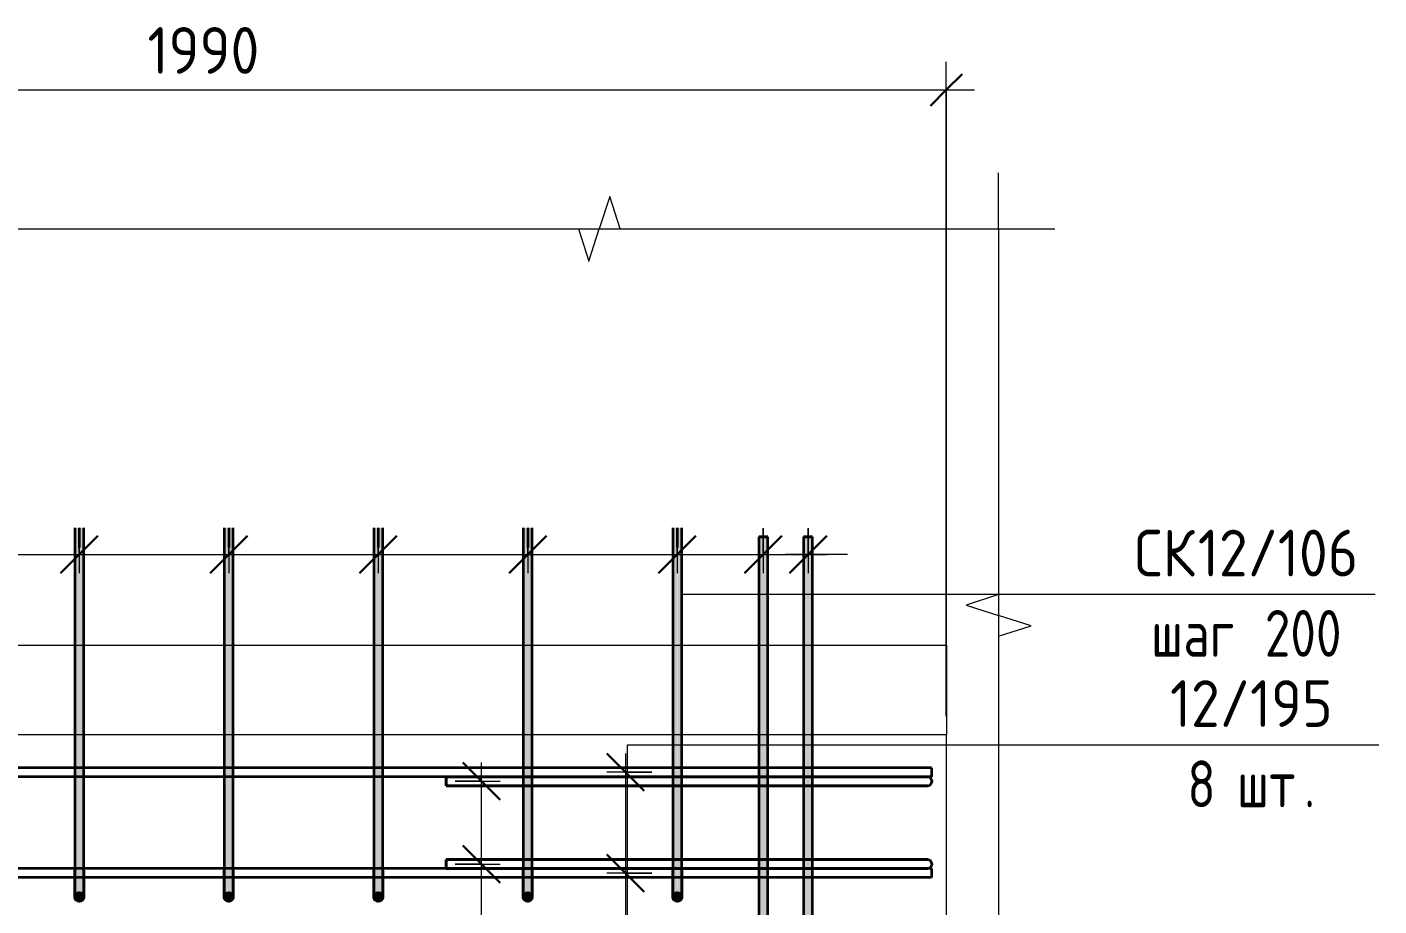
# Model space of a CAD drawing. Header units: millimetres. Extents: x 67134 to 121466, y -4758 to 13821.
# Drawn here: x 114463 to 116271, y 1101 to 2277 of the extents above; entities that cross this region are included whole.
import ezdxf

# ---------------------------------------------------------------- set-up
doc = ezdxf.new("R2010")
doc.units = ezdxf.units.MM
for name, color, linetype, lineweight in [('AA_Dim', 7, 'Continuous', 9), ('AA_Dim-25', 7, 'Continuous', 9), ('AA_Oformlenie', 7, 'Continuous', 9), ('AA_Vinoska', 7, 'Continuous', 9), ('AF_Perekritie_Опалубка', 253, 'Continuous', 20), ('AF_Stena_Опалубка', 253, 'Continuous', 20), ('KR_Armatura_Tonkie', 7, 'Continuous', 20)]:
    doc.layers.add(name, color=color, linetype=linetype, lineweight=lineweight)
doc.styles.add('GOST Common_1', font='GOST Common.ttf', dxfattribs={"width": 0.85, "height": 62.5})
doc.styles.add('ISOCPEUR_7', font='isocpeur.ttf', dxfattribs={"width": 0.9, "height": 62.5})
doc.styles.add('ISOCPEUR_8', font='isocpeur.ttf', dxfattribs={"width": 0.8, "height": 62.5})
doc.dimstyles.new('00_Точн_3_знака__прозр__3', dxfattribs={"dimscale": 304.8, "dimtxt": 62.248823, "dimasz": 0.139436, "dimexe": 0.123031, "dimexo": 0.082021, "dimgap": 0.008202, "dimtad": 1, "dimdec": 3, "dimrnd": 0.001, "dimdsep": 46, "dimtxsty": 'ISOCPEUR_7', "dimblk1": 'OBLIQUE', "dimblk2": 'OBLIQUE', "dimsah": 1, "dimcen": 0.09, "dimdle": 0.123031, "dimazin": 0, "dimtfac": 1, "dimtdec": 4, "dimtix": 1, "dimtmove": 0, "dimatfit": 3, "dimfxl": 1, "dimtvp": 1, "dimtolj": 1, "dimtzin": 0, "dimlwd": 18, "dimlwe": 18, "dimarcsym": 2})
doc.dimstyles.new('10_Раскладка_арматуры_с_засечками', dxfattribs={"dimscale": 304.8, "dimtxt": 0.18, "dimasz": 0.164042, "dimexe": 0.082021, "dimexo": 0, "dimgap": 0, "dimtad": 1, "dimdec": 3, "dimrnd": 0.001, "dimdsep": 46, "dimtxsty": 'ISOCPEUR_8', "dimblk1": 'OBLIQUE', "dimblk2": 'OBLIQUE', "dimsah": 1, "dimcen": 0.09, "dimdle": 0.082021, "dimazin": 0, "dimtfac": 1, "dimtdec": 4, "dimtix": 1, "dimtmove": 0, "dimatfit": 3, "dimfxl": 1, "dimtvp": 1, "dimtolj": 1, "dimtzin": 0, "dimlwd": 18, "dimlwe": 18, "dimarcsym": 2})
doc.dimstyles.new('10_Раскладка_арматуры_с_засечками_3', dxfattribs={"dimscale": 304.8, "dimtxt": 0.18, "dimasz": 0.164042, "dimexe": 0.082021, "dimexo": 0, "dimgap": 0, "dimtad": 1, "dimdec": 3, "dimrnd": 0.001, "dimdsep": 46, "dimtxsty": 'GOST Common_1', "dimblk1": 'OBLIQUE', "dimblk2": 'OBLIQUE', "dimsah": 1, "dimcen": 0.09, "dimdle": 0.082021, "dimazin": 0, "dimtfac": 1, "dimtdec": 4, "dimtix": 1, "dimtmove": 1, "dimatfit": 3, "dimfxl": 1, "dimtvp": 1, "dimtolj": 1, "dimtzin": 0, "dimlwd": 18, "dimlwe": 18, "dimarcsym": 2})
doc.dimstyles.new('10_Раскладка_арматуры_с_засечками_4', dxfattribs={"dimscale": 304.8, "dimtxt": 0.18, "dimasz": 0.164042, "dimexe": 0.082021, "dimexo": 0, "dimgap": 0, "dimtad": 1, "dimdec": 3, "dimrnd": 0.001, "dimdsep": 46, "dimtxsty": 'GOST Common_1', "dimblk1": 'OBLIQUE', "dimblk2": 'OBLIQUE', "dimsah": 1, "dimcen": 0.09, "dimdle": 0.082021, "dimazin": 0, "dimtfac": 1, "dimtdec": 4, "dimtix": 1, "dimtmove": 0, "dimatfit": 3, "dimfxl": 1, "dimtvp": 1, "dimtolj": 1, "dimtzin": 0, "dimlwd": 18, "dimlwe": 18, "dimarcsym": 2})

# ---------------------------------------------------------------- blocks, each defined once
blk = doc.blocks.new('350_Стержень П торец СК-СГ _НесАрм_РабПлоск_ - 350_Стержень П торец СК-СГ _НесАрм_РабПлоск_-V12-Схема обрамления отверстия в стене')
at = {"layer": 'KR_Armatura_Tonkie', "lineweight": 35}
for points in [[(11258.4, 1149), (11260, 1149), (11259.7, 1607), (11254, 1607), (11254.2, 1149), (11257, 1149)], [(11260, 1149), (11266, 1149), (11265.8, 1607), (11260, 1607), (11260, 1157.6)], [(11254.2, 1114.6), (11254.8, 1116), (11256, 1117.4), (11257, 1118.2), (11259.5, 1118.9), (11260, 1119), (11259.7, 1149), (11254, 1149), (11254.2, 1131.7), (11254, 1128.5), (11254.3, 1114.9)], [(11266, 1113), (11266, 1118.1), (11265.9, 1139.2), (11266, 1142.4), (11265.8, 1149), (11260, 1149), (11260, 1119), (11261.6, 1118.8), (11263, 1118.2), (11264.8, 1116.5), (11265.5, 1115.2), (11265.8, 1114.6), (11266, 1113)], [(11260, 1107), (11261.6, 1107.2), (11263, 1107.8), (11264.2, 1108.8), (11265.2, 1110), (11265.8, 1111.6), (11266, 1113), (11265.8, 1114.6), (11265.2, 1116), (11264.2, 1117.2), (11263, 1118.2), (11261.6, 1118.8), (11259.7, 1119), (11258.4, 1118.8), (11257, 1118.2), (11255.8, 1117.2), (11254.8, 1116), (11254.2, 1114.6), (11254, 1113), (11254.2, 1111.4), (11254.8, 1110), (11255.8, 1108.8), (11257, 1107.8), (11258.4, 1107.2), (11259.7, 1107)]]:
    blk.add_hatch(color=256, dxfattribs=at).paths.add_polyline_path(points)
h = blk.add_hatch(color=256, dxfattribs=at)
h.paths.add_polyline_path([(11266, 1119.7), (11266, 1120.8), (11266, 1119.7)])
h.paths.add_polyline_path([(11266, 1128.4), (11265.9, 1138.1), (11265.6, 1134.3), (11265.9, 1129.2)])
at = {"layer": 'AA_Oformlenie'}
for start, end in [(90, 270), (270, 90)]:
    blk.add_arc((11260, 1113), 6, start, end, dxfattribs=at)
at = {"layer": 'KR_Armatura_Tonkie', "lineweight": 35}
for p, q in [((11254, 1607), (11254, 1149)), ((11254, 1607), (11254, 1149)), ((11260, 1607), (11260, 1607)), ((11260, 1607), (11260, 1607)), ((11260, 1607), (11260, 1607)), ((11260, 1607), (11260, 1607)), ((11260, 1607), (11260, 1581)), ((11260, 1607), (11260, 1581)), ((11266, 1149), (11266, 1607)), ((11266, 1149), (11266, 1607))]:
    blk.add_line(p, q, dxfattribs=at)
at = {"layer": 'KR_Armatura_Tonkie', "lineweight": 35, "flags": 128}
for points in [[(11254, 1113), (11254, 1115), (11254, 1120.6), (11254, 1129.4), (11254, 1140.3), (11254, 1149)], [(11254, 1149), (11254, 1137.3), (11254, 1126.8), (11254, 1118.8), (11254, 1114.1), (11254, 1113)], [(11266, 1149), (11266, 1137.3), (11266, 1126.8), (11266, 1118.8), (11266, 1114.1), (11266, 1113)], [(11266, 1113), (11266, 1115), (11266, 1120.6), (11266, 1129.4), (11266, 1140.3), (11266, 1149)], [(11254, 1113), (11255.9, 1117.4), (11260, 1119)], [(11260, 1107), (11255.6, 1108.9), (11254, 1113)], [(11260, 1119), (11264.4, 1117.1), (11266, 1113)], [(11266, 1113), (11264.1, 1108.6), (11260, 1107)]]:
    blk.add_lwpolyline(points, dxfattribs=at)
at = {"layer": 'KR_Armatura_Tonkie', "lineweight": 35}
blk.add_circle((11260, 1113), 6, dxfattribs=at)
blk = doc.blocks.new('350_Стержень верт с удлинением концов _НесАрм_РабПлоск_ - 350_Стержень верт с удлинением концов _НесАрм_РабПлоск_-4168416-Схема обрамления отверстия в стене')
at = {"layer": 'KR_Armatura_Tonkie', "lineweight": 35}
for p, q in [((9739, 1595), (9739, 215)), ((9751, 1595), (9739, 1595)), ((9739, 1595), (9751, 1595)), ((9751, 215), (9751, 1595)), ((9751, 215), (9739, 215)), ((9739, 215), (9751, 215))]:
    blk.add_line(p, q, dxfattribs=at)
blk = doc.blocks.new('350_Стержень верт с удлинением концов _НесАрм_РабПлоск_ - 350_Стержень верт с удлинением концов _НесАрм_РабПлоск_-V15-Схема обрамления отверстия в стене')
at = {"layer": 'KR_Armatura_Tonkie', "lineweight": 35}
blk.add_hatch(color=256, dxfattribs=at).paths.add_polyline_path([(11375, 215), (11381, 215), (11380.8, 1595), (11369, 1595), (11369.2, 215), (11373.4, 215)])
for p, q in [((11369, 1595), (11369, 215)), ((11381, 1595), (11369, 1595)), ((11369, 1595), (11381, 1595)), ((11381, 215), (11381, 1595)), ((11381, 215), (11369, 215)), ((11369, 215), (11381, 215))]:
    blk.add_line(p, q, dxfattribs=at)
blk = doc.blocks.new('350_Стержень верт с удлинением концов _НесАрм_РабПлоск_ - 350_Стержень верт с удлинением концов _НесАрм_РабПлоск_-V16-Схема обрамления отверстия в стене')
at = {"layer": 'KR_Armatura_Tonkie', "lineweight": 35}
blk.add_hatch(color=256, dxfattribs=at).paths.add_polyline_path([(11440.2, 215), (11441, 215), (11440.8, 1595), (11429, 1595), (11429.2, 215), (11439.2, 215)])
for p, q in [((11429, 1595), (11429, 215)), ((11441, 1595), (11429, 1595)), ((11429, 1595), (11441, 1595)), ((11441, 215), (11441, 1595)), ((11441, 215), (11429, 215)), ((11429, 215), (11441, 215))]:
    blk.add_line(p, q, dxfattribs=at)
blk = doc.blocks.new('350_Стержень П торец СК-СГ _НесАрм_РабПлоск_ - 350_Стержень П торец СК-СГ _НесАрм_РабПлоск_-V11-Схема обрамления отверстия в стене')
at = {"layer": 'KR_Armatura_Tonkie', "lineweight": 35}
for points in [[(10060, 1149), (10060, 1607), (10054, 1607), (10054.2, 1149), (10058.4, 1149)], [(10060, 1149), (10066, 1149), (10065.8, 1607), (10060, 1607), (10060, 1157.6)], [(10054.2, 1114.6), (10054.8, 1116), (10056, 1117.4), (10057, 1118.2), (10059.5, 1118.9), (10060, 1119), (10060, 1149), (10054, 1149), (10054.2, 1131.7), (10054, 1128.5), (10054.3, 1114.9)], [(10066, 1113), (10066, 1118.1), (10065.9, 1139.2), (10066, 1140.5), (10065.8, 1149), (10060, 1149), (10060, 1119), (10061.6, 1118.8), (10063, 1118.2), (10064.8, 1116.5), (10065.5, 1115.2), (10065.8, 1114.6), (10066, 1113)], [(10060, 1107), (10061.6, 1107.2), (10063, 1107.8), (10064.2, 1108.8), (10065.2, 1110), (10065.8, 1111.4), (10066, 1113), (10065.8, 1114.6), (10065.2, 1116), (10064, 1117.4), (10063, 1118.2), (10061.6, 1118.8), (10060, 1119), (10058.4, 1118.8), (10057, 1118.2), (10055.8, 1117.2), (10054.8, 1116), (10054.2, 1114.6), (10054, 1113), (10054.2, 1111.4), (10054.8, 1110), (10055.8, 1108.8), (10057, 1107.8), (10058.4, 1107.2)]]:
    blk.add_hatch(color=256, dxfattribs=at).paths.add_polyline_path(points)
h = blk.add_hatch(color=256, dxfattribs=at)
h.paths.add_polyline_path([(10066, 1119.7), (10066, 1120.8), (10066, 1119.7)])
h.paths.add_polyline_path([(10066, 1128.4), (10065.9, 1138.1), (10065.6, 1134.3), (10065.9, 1129.2)])
at = {"layer": 'AA_Oformlenie'}
for start, end in [(90, 270), (270, 90)]:
    blk.add_arc((10060, 1113), 6, start, end, dxfattribs=at)
at = {"layer": 'KR_Armatura_Tonkie', "lineweight": 35}
for p, q in [((10054, 1607), (10054, 1149)), ((10054, 1607), (10054, 1149)), ((10060, 1607), (10060, 1607)), ((10060, 1607), (10060, 1607)), ((10060, 1607), (10060, 1607)), ((10060, 1607), (10060, 1607)), ((10060, 1607), (10060, 1581)), ((10060, 1607), (10060, 1581)), ((10066, 1149), (10066, 1607)), ((10066, 1149), (10066, 1607))]:
    blk.add_line(p, q, dxfattribs=at)
at = {"layer": 'KR_Armatura_Tonkie', "lineweight": 35, "flags": 128}
for points in [[(10054, 1113), (10054, 1115), (10054, 1120.6), (10054, 1129.4), (10054, 1140.3), (10054, 1149)], [(10054, 1149), (10054, 1137.3), (10054, 1126.8), (10054, 1118.8), (10054, 1114.1), (10054, 1113)], [(10066, 1149), (10066, 1137.3), (10066, 1126.8), (10066, 1118.8), (10066, 1114.1), (10066, 1113)], [(10066, 1113), (10066, 1115), (10066, 1120.6), (10066, 1129.4), (10066, 1140.3), (10066, 1149)], [(10054, 1113), (10055.9, 1117.4), (10060, 1119)], [(10060, 1107), (10055.6, 1108.9), (10054, 1113)], [(10060, 1119), (10064.4, 1117.1), (10066, 1113)], [(10066, 1113), (10064.1, 1108.6), (10060, 1107)]]:
    blk.add_lwpolyline(points, dxfattribs=at)
at = {"layer": 'KR_Armatura_Tonkie', "lineweight": 35}
blk.add_circle((10060, 1113), 6, dxfattribs=at)
blk = doc.blocks.new('350_Стержень П торец СК-СГ _НесАрм_РабПлоск_ - 350_Стержень П торец СК-СГ _НесАрм_РабПлоск_-V17-Схема обрамления отверстия в стене')
at = {"layer": 'KR_Armatura_Tonkie', "lineweight": 35}
for points in [[(10458.4, 1149), (10460, 1149), (10460, 1607), (10454, 1607), (10454.2, 1149), (10457, 1149)], [(10460, 1149), (10466, 1149), (10465.8, 1607), (10460, 1607), (10460, 1157.6)], [(10454.2, 1114.6), (10454.8, 1116), (10456, 1117.4), (10457, 1118.2), (10459.5, 1118.9), (10460, 1119), (10460, 1149), (10454, 1149), (10454.2, 1131.7), (10454, 1128.5), (10454.3, 1114.9)], [(10466, 1113), (10466, 1118.1), (10465.9, 1139.2), (10466, 1142.4), (10465.8, 1149), (10460, 1149), (10460, 1119), (10461.6, 1118.8), (10463, 1118.2), (10464.8, 1116.5), (10465.5, 1115.2), (10465.8, 1114.6), (10466, 1113)], [(10460, 1107), (10461.6, 1107.2), (10463, 1107.8), (10464.2, 1108.8), (10465.2, 1110), (10465.8, 1111.6), (10466, 1113), (10465.8, 1114.6), (10465.2, 1116), (10464.2, 1117.2), (10463, 1118.2), (10461.6, 1118.8), (10459.2, 1118.9), (10458.4, 1118.8), (10457, 1118.2), (10455.8, 1117.2), (10454.8, 1116), (10454.2, 1114.6), (10454, 1113), (10454.2, 1111.4), (10454.8, 1110), (10455.8, 1108.8), (10457, 1107.8), (10459.2, 1107.1)]]:
    blk.add_hatch(color=256, dxfattribs=at).paths.add_polyline_path(points)
h = blk.add_hatch(color=256, dxfattribs=at)
h.paths.add_polyline_path([(10466, 1119.7), (10466, 1120.8), (10466, 1119.7)])
h.paths.add_polyline_path([(10466, 1128.4), (10465.9, 1138.1), (10465.6, 1134.3), (10465.9, 1129.2)])
at = {"layer": 'AA_Oformlenie'}
for start, end in [(90, 270), (270, 90)]:
    blk.add_arc((10460, 1113), 6, start, end, dxfattribs=at)
at = {"layer": 'KR_Armatura_Tonkie', "lineweight": 35}
for p, q in [((10454, 1607), (10454, 1149)), ((10454, 1607), (10454, 1149)), ((10460, 1607), (10460, 1607)), ((10460, 1607), (10460, 1607)), ((10460, 1607), (10460, 1607)), ((10460, 1607), (10460, 1607)), ((10460, 1607), (10460, 1581)), ((10460, 1607), (10460, 1581)), ((10466, 1149), (10466, 1607)), ((10466, 1149), (10466, 1607))]:
    blk.add_line(p, q, dxfattribs=at)
at = {"layer": 'KR_Armatura_Tonkie', "lineweight": 35, "flags": 128}
for points in [[(10454, 1113), (10454, 1115), (10454, 1120.6), (10454, 1129.4), (10454, 1140.3), (10454, 1149)], [(10454, 1149), (10454, 1137.3), (10454, 1126.8), (10454, 1118.8), (10454, 1114.1), (10454, 1113)], [(10466, 1149), (10466, 1137.3), (10466, 1126.8), (10466, 1118.8), (10466, 1114.1), (10466, 1113)], [(10466, 1113), (10466, 1115), (10466, 1120.6), (10466, 1129.4), (10466, 1140.3), (10466, 1149)], [(10454, 1113), (10455.9, 1117.4), (10460, 1119)], [(10460, 1107), (10455.6, 1108.9), (10454, 1113)], [(10460, 1119), (10464.4, 1117.1), (10466, 1113)], [(10466, 1113), (10464.1, 1108.6), (10460, 1107)]]:
    blk.add_lwpolyline(points, dxfattribs=at)
at = {"layer": 'KR_Armatura_Tonkie', "lineweight": 35}
blk.add_circle((10460, 1113), 6, dxfattribs=at)
blk = doc.blocks.new('011_Прямоугольник обрыва _ЭлУзла_ - 011_Прямоугольник обрыва _ЭлУзла_-4124926-Схема обрамления отверстия в стене')
at = {"layer": 'AA_Oformlenie'}
for p, q in [((9552.3, 2007.2), (11690, 2007.2)), ((11690, 2007.2), (11690, -62.9))]:
    blk.add_line(p, q, dxfattribs=at)
blk = doc.blocks.new('042_М_Арматуры - Диам длина поз _ Комментарий-3662934-Схема обрамления отверстия в стене')
at = {"layer": 'AA_Vinoska'}
blk.add_line((11843.8, 268), (12193.8, 268), dxfattribs=at)
blk = doc.blocks.new('DIMBLOCK157-Схема обрамления отверстия в стене')
at = {"layer": 'AA_Dim-25', "lineweight": 30}
for p, q in [((115263.3, 1280), (115238.3, 1305)), ((115263.3, 1280), (115288.3, 1255)), ((115263.3, 1145), (115238.3, 1170)), ((115263.3, 1145), (115288.3, 1120))]:
    blk.add_line(p, q, dxfattribs=at)
at = {"layer": 'AA_Dim-25', "lineweight": 18}
for p, q in [((115263.3, 1305), (115263.3, 1145)), ((115298.6, 1280), (115238.3, 1280)), ((115263.3, 1280), (115298.6, 1280)), ((115298.6, 1145), (115238.3, 1145)), ((115263.3, 1145), (115298.6, 1145))]:
    blk.add_line(p, q, dxfattribs=at)
blk = doc.blocks.new('_Oblique')
at = {"color": 0, "linetype": 'ByBlock', "lineweight": -2}
blk.add_line((-0.5, -0.5), (0.5, 0.5), dxfattribs=at)
blk = doc.blocks.new('DIMBLOCK158-Схема обрамления отверстия в стене')
at = {"layer": 'AA_Dim-25', "lineweight": 30}
for p, q in [((115263.3, 1145), (115238.3, 1170)), ((115263.3, 1145), (115288.3, 1120)), ((115263.3, 665), (115238.3, 690)), ((115263.3, 665), (115288.3, 640))]:
    blk.add_line(p, q, dxfattribs=at)
at = {"layer": 'AA_Dim-25', "lineweight": 18}
for p, q in [((115298.6, 1145), (115238.3, 1145)), ((115263.3, 1145), (115263.3, 665)), ((115263.3, 1145), (115298.6, 1145)), ((115298.6, 665), (115238.3, 665)), ((115263.3, 665), (115298.6, 665))]:
    blk.add_line(p, q, dxfattribs=at)
blk = doc.blocks.new('DIMBLOCK166-Схема обрамления отверстия в стене')
at = {"layer": 'AA_Dim-25', "lineweight": 30}
for p, q in [((115070.7, 1157), (115045.7, 1182)), ((115070.7, 1157), (115095.7, 1132)), ((115070.7, 653), (115045.7, 678)), ((115070.7, 653), (115095.7, 628))]:
    blk.add_line(p, q, dxfattribs=at)
at = {"layer": 'AA_Dim-25', "lineweight": 18}
for p, q in [((115035.4, 1157), (115095.7, 1157)), ((115070.7, 1157), (115035.4, 1157)), ((115070.7, 653), (115070.7, 1157)), ((115035.4, 653), (115095.7, 653)), ((115070.7, 653), (115035.4, 653))]:
    blk.add_line(p, q, dxfattribs=at)
blk = doc.blocks.new('DIMBLOCK167-Схема обрамления отверстия в стене')
at = {"layer": 'AA_Dim-25', "lineweight": 30}
for p, q in [((115070.7, 1268), (115045.7, 1293)), ((115070.7, 1268), (115095.7, 1243)), ((115070.7, 1157), (115045.7, 1182)), ((115070.7, 1157), (115095.7, 1132))]:
    blk.add_line(p, q, dxfattribs=at)
at = {"layer": 'AA_Dim-25', "lineweight": 18}
for p, q in [((115070.7, 1157), (115070.7, 1293)), ((115035.4, 1268), (115095.7, 1268)), ((115070.7, 1268), (115035.4, 1268)), ((115035.4, 1157), (115095.7, 1157)), ((115070.7, 1157), (115035.4, 1157))]:
    blk.add_line(p, q, dxfattribs=at)
blk = doc.blocks.new('DIMBLOCK172-Схема обрамления отверстия в стене')
at = {"layer": 'AA_Dim-25', "lineweight": 18}
for p, q in [((114332.5, 1606.9), (114332.5, 1546.5)), ((114332.5, 1571.5), (114332.5, 1606.9)), ((114532.5, 1606.9), (114532.5, 1546.5)), ((114532.5, 1571.5), (114532.5, 1606.9)), ((114332.5, 1571.5), (114532.5, 1571.5))]:
    blk.add_line(p, q, dxfattribs=at)
at = {"layer": 'AA_Dim-25', "lineweight": 30}
for p, q in [((114332.5, 1571.5), (114357.5, 1596.5)), ((114532.5, 1571.5), (114557.5, 1596.5)), ((114332.5, 1571.5), (114307.5, 1546.5)), ((114532.5, 1571.5), (114507.5, 1546.5))]:
    blk.add_line(p, q, dxfattribs=at)
blk = doc.blocks.new('DIMBLOCK173-Схема обрамления отверстия в стене')
at = {"layer": 'AA_Dim-25', "lineweight": 18}
for p, q in [((114532.5, 1606.9), (114532.5, 1546.5)), ((114532.5, 1571.5), (114532.5, 1606.9)), ((114732.5, 1606.9), (114732.5, 1546.5)), ((114732.5, 1571.5), (114732.5, 1606.9)), ((114532.5, 1571.5), (114732.5, 1571.5))]:
    blk.add_line(p, q, dxfattribs=at)
at = {"layer": 'AA_Dim-25', "lineweight": 30}
for p, q in [((114532.5, 1571.5), (114557.5, 1596.5)), ((114732.5, 1571.5), (114757.5, 1596.5)), ((114532.5, 1571.5), (114507.5, 1546.5)), ((114732.5, 1571.5), (114707.5, 1546.5))]:
    blk.add_line(p, q, dxfattribs=at)
blk = doc.blocks.new('DIMBLOCK174-Схема обрамления отверстия в стене')
at = {"layer": 'AA_Dim-25', "lineweight": 18}
for p, q in [((114732.5, 1606.9), (114732.5, 1546.5)), ((114732.5, 1571.5), (114732.5, 1606.9)), ((114932.5, 1606.9), (114932.5, 1546.5)), ((114932.5, 1571.5), (114932.5, 1606.9)), ((114732.5, 1571.5), (114932.5, 1571.5))]:
    blk.add_line(p, q, dxfattribs=at)
at = {"layer": 'AA_Dim-25', "lineweight": 30}
for p, q in [((114732.5, 1571.5), (114757.5, 1596.5)), ((114932.5, 1571.5), (114957.5, 1596.5)), ((114732.5, 1571.5), (114707.5, 1546.5)), ((114932.5, 1571.5), (114907.5, 1546.5))]:
    blk.add_line(p, q, dxfattribs=at)
blk = doc.blocks.new('DIMBLOCK175-Схема обрамления отверстия в стене')
at = {"layer": 'AA_Dim-25', "lineweight": 18}
for p, q in [((114932.5, 1606.9), (114932.5, 1546.5)), ((114932.5, 1571.5), (114932.5, 1606.9)), ((115132.5, 1606.9), (115132.5, 1546.5)), ((115132.5, 1571.5), (115132.5, 1606.9)), ((114932.5, 1571.5), (115132.5, 1571.5))]:
    blk.add_line(p, q, dxfattribs=at)
at = {"layer": 'AA_Dim-25', "lineweight": 30}
for p, q in [((114932.5, 1571.5), (114957.5, 1596.5)), ((115132.5, 1571.5), (115157.5, 1596.5)), ((114932.5, 1571.5), (114907.5, 1546.5)), ((115132.5, 1571.5), (115107.5, 1546.5))]:
    blk.add_line(p, q, dxfattribs=at)
blk = doc.blocks.new('DIMBLOCK176-Схема обрамления отверстия в стене')
at = {"layer": 'AA_Dim-25', "lineweight": 18}
for p, q in [((115132.5, 1606.9), (115132.5, 1546.5)), ((115132.5, 1571.5), (115132.5, 1606.9)), ((115332.5, 1606.9), (115332.5, 1546.5)), ((115332.5, 1571.5), (115332.5, 1606.9)), ((115132.5, 1571.5), (115332.5, 1571.5))]:
    blk.add_line(p, q, dxfattribs=at)
at = {"layer": 'AA_Dim-25', "lineweight": 30}
for p, q in [((115132.5, 1571.5), (115157.5, 1596.5)), ((115332.5, 1571.5), (115357.5, 1596.5)), ((115132.5, 1571.5), (115107.5, 1546.5)), ((115332.5, 1571.5), (115307.5, 1546.5))]:
    blk.add_line(p, q, dxfattribs=at)
blk = doc.blocks.new('DIMBLOCK177-Схема обрамления отверстия в стене')
at = {"layer": 'AA_Dim-25', "lineweight": 18}
for p, q in [((115332.5, 1606.9), (115332.5, 1546.5)), ((115332.5, 1571.5), (115332.5, 1606.9)), ((115447.5, 1606.9), (115447.5, 1546.5)), ((115447.5, 1571.5), (115447.5, 1606.9)), ((115332.5, 1571.5), (115447.5, 1571.5))]:
    blk.add_line(p, q, dxfattribs=at)
at = {"layer": 'AA_Dim-25', "lineweight": 30}
for p, q in [((115332.5, 1571.5), (115357.5, 1596.5)), ((115447.5, 1571.5), (115472.5, 1596.5)), ((115332.5, 1571.5), (115307.5, 1546.5)), ((115447.5, 1571.5), (115422.5, 1546.5))]:
    blk.add_line(p, q, dxfattribs=at)
blk = doc.blocks.new('DIMBLOCK178-Схема обрамления отверстия в стене')
at = {"layer": 'AA_Dim-25', "lineweight": 18}
for p, q in [((115447.5, 1606.9), (115447.5, 1546.5)), ((115447.5, 1571.5), (115447.5, 1606.9)), ((115507.5, 1606.9), (115507.5, 1546.5)), ((115507.5, 1571.5), (115507.5, 1606.9)), ((115447.5, 1571.5), (115532.5, 1571.5)), ((115560.1, 1571.5), (115477.5, 1571.5)), ((115560.1, 1571.5), (115560.1, 1571.5))]:
    blk.add_line(p, q, dxfattribs=at)
at = {"layer": 'AA_Dim-25', "lineweight": 30}
for p, q in [((115447.5, 1571.5), (115472.5, 1596.5)), ((115507.5, 1571.5), (115532.5, 1596.5)), ((115447.5, 1571.5), (115422.5, 1546.5)), ((115507.5, 1571.5), (115482.5, 1546.5))]:
    blk.add_line(p, q, dxfattribs=at)
blk = doc.blocks.new('DIMBLOCK179-Схема обрамления отверстия в стене')
at = {"layer": 'AA_Dim-25', "lineweight": 30}
for p, q in [((115263.3, 1280), (115238.3, 1305)), ((115263.3, 1280), (115288.3, 1255)), ((115263.3, 1145), (115238.3, 1170)), ((115263.3, 1145), (115288.3, 1120))]:
    blk.add_line(p, q, dxfattribs=at)
at = {"layer": 'AA_Dim-25', "lineweight": 18}
for p, q in [((115263.3, 1305), (115263.3, 1120)), ((115298.6, 1280), (115238.3, 1280)), ((115263.3, 1280), (115298.6, 1280)), ((115298.6, 1145), (115238.3, 1145)), ((115263.3, 1145), (115298.6, 1145))]:
    blk.add_line(p, q, dxfattribs=at)
blk = doc.blocks.new('DIMBLOCK184-Схема обрамления отверстия в стене')
at = {"layer": 'AA_Dim-25', "lineweight": 18}
for p, q in [((113702.5, 1355), (113702.5, 2230.8)), ((115692.5, 1355), (115692.5, 2230.8)), ((113665, 2193.3), (115730, 2193.3)), ((113702.5, 2193.3), (113702.5, 1355)), ((115692.5, 2193.3), (115692.5, 1355))]:
    blk.add_line(p, q, dxfattribs=at)
at = {"layer": 'AA_Dim-25', "lineweight": 30}
for p, q in [((113702.5, 2193.3), (113723.8, 2214.5)), ((115692.5, 2193.3), (115713.8, 2214.5)), ((113702.5, 2193.3), (113681.3, 2172)), ((115692.5, 2193.3), (115671.3, 2172))]:
    blk.add_line(p, q, dxfattribs=at)
at = {"layer": 'AA_Dim-25', "color": 0, "lineweight": 18, "insert": (114623.9, 2277.4), "char_height": 62.5, "width": 176.691, "attachment_point": 1, "line_spacing_factor": 1.149209, "style": 'ISOCPEUR_7'}
blk.add_mtext('1990', dxfattribs=at)

msp = doc.modelspace()

# ---------------------------------------------------------------- linework, layer by layer
at = {"layer": 'AA_Vinoska'}
for p, q in [((115762.5241, 2007.1596), (115762.5241, 2082.1596)), ((115242.1751, 2050.4847), (115228.098, 2007.1596)), ((115256.2523, 2007.1596), (115242.1751, 2050.4847)), ((115200.598, 2007.1596), (115214.348, 1963.8583)), ((115214.348, 1963.8583), (115228.098, 2007.1596)), ((115762.5241, 2007.1596), (115837.5241, 2007.1596)), ((115339.1878, 1518.2716), (115916.2813, 1518.2716)), ((115762.5241, 1517.8038), (115719.199, 1503.7266)), ((115719.199, 1503.7266), (115762.5241, 1489.6494)), ((115805.8253, 1475.8994), (115762.5241, 1489.6494)), ((115762.5241, 1462.1494), (115805.8253, 1475.8994)), ((115266.0431, 1316.8434), (115921.2686, 1316.8434)), ((115266.0431, 604.9403), (115266.0431, 1316.8434))]:
    msp.add_line(p, q, dxfattribs=at)
at = {"layer": 'AF_Perekritie_Опалубка'}
for p, q in [((113702.5241, 1450), (115692.5241, 1450)), ((115692.5241, 1450), (115692.5241, 1330)), ((115692.5241, 1330), (113702.5241, 1330))]:
    msp.add_line(p, q, dxfattribs=at)
at = {"layer": 'AF_Stena_Опалубка'}
for p, q in [((115692.5241, 1330), (113702.5241, 1330)), ((115692.5241, -222.7455), (115692.5241, 1330))]:
    msp.add_line(p, q, dxfattribs=at)
at = {"layer": 'KR_Armatura_Tonkie', "lineweight": 35}
for p, q in [((115672.5241, 1286), (113722.0241, 1286)), ((115672.5241, 1286), (113722.0241, 1286)), ((115672.5241, 1286), (115672.5241, 1274)), ((115672.5241, 1286), (115672.5241, 1274)), ((115672.5241, 1274), (113722.0241, 1274)), ((115672.5241, 1274), (113722.0241, 1274)), ((115023.3481, 1274), (115631.3481, 1274)), ((115023.3481, 1262), (115023.3481, 1274)), ((115631.3481, 1274), (115023.3481, 1274)), ((115023.3481, 1274), (115023.3481, 1262)), ((115631.3481, 1274), (115667.3481, 1274)), ((115667.3481, 1274), (115631.3481, 1274)), ((115023.3481, 1262), (115631.3481, 1262)), ((115631.3481, 1262), (115023.3481, 1262)), ((115631.3481, 1262), (115667.3481, 1262)), ((115667.3481, 1262), (115631.3481, 1262)), ((115023.3481, 1163), (115631.3481, 1163)), ((115023.3481, 1151), (115023.3481, 1163)), ((115631.3481, 1163), (115023.3481, 1163)), ((115023.3481, 1163), (115023.3481, 1151)), ((115631.3481, 1163), (115667.3481, 1163)), ((115667.3481, 1163), (115631.3481, 1163)), ((115672.5241, 1151), (113722.0241, 1151)), ((115672.5241, 1151), (113722.0241, 1151)), ((115023.3481, 1151), (115631.3481, 1151)), ((115631.3481, 1151), (115023.3481, 1151)), ((115631.3481, 1151), (115667.3481, 1151)), ((115667.3481, 1151), (115631.3481, 1151)), ((115672.5241, 1151), (115672.5241, 1139)), ((115672.5241, 1151), (115672.5241, 1139)), ((115672.5241, 1139), (113722.0241, 1139)), ((115672.5241, 1139), (113722.0241, 1139))]:
    msp.add_line(p, q, dxfattribs=at)
for centre in [(115667.3481, 1268), (115667.3481, 1268), (115667.3481, 1157), (115667.3481, 1157)]:
    msp.add_arc(centre, 6, 270, 90, dxfattribs=at)

# ---------------------------------------------------------------- block references
at = {"layer": 'AA_Oformlenie'}
msp.add_blockref('011_Прямоугольник обрыва _ЭлУзла_ - 011_Прямоугольник обрыва _ЭлУзла_-4124926-Схема обрамления отверстия в стене', (104072.5241, 0), dxfattribs=at)
at = {"layer": 'AA_Vinoska'}
for p in [(104072.5241, 1250.2524), (104077.5113, 1048.8241)]:
    msp.add_blockref('042_М_Арматуры - Диам длина поз _ Комментарий-3662934-Схема обрамления отверстия в стене', p, dxfattribs=at)
at = {"layer": 'KR_Armatura_Tonkie', "lineweight": 35}
for name, p in [('350_Стержень П торец СК-СГ _НесАрм_РабПлоск_ - 350_Стержень П торец СК-СГ _НесАрм_РабПлоск_-V17-Схема обрамления отверстия в стене', (104072.5241, 0)), ('350_Стержень П торец СК-СГ _НесАрм_РабПлоск_ - 350_Стержень П торец СК-СГ _НесАрм_РабПлоск_-V11-Схема обрамления отверстия в стене', (104672.5241, 0)), ('350_Стержень П торец СК-СГ _НесАрм_РабПлоск_ - 350_Стержень П торец СК-СГ _НесАрм_РабПлоск_-V11-Схема обрамления отверстия в стене', (104872.5241, 0)), ('350_Стержень П торец СК-СГ _НесАрм_РабПлоск_ - 350_Стержень П торец СК-СГ _НесАрм_РабПлоск_-V11-Схема обрамления отверстия в стене', (105072.5241, 0)), ('350_Стержень П торец СК-СГ _НесАрм_РабПлоск_ - 350_Стержень П торец СК-СГ _НесАрм_РабПлоск_-V12-Схема обрамления отверстия в стене', (104072.5241, 0)), ('350_Стержень верт с удлинением концов _НесАрм_РабПлоск_ - 350_Стержень верт с удлинением концов _НесАрм_РабПлоск_-4168416-Схема обрамления отверстия в стене', (105702.5241, 0)), ('350_Стержень верт с удлинением концов _НесАрм_РабПлоск_ - 350_Стержень верт с удлинением концов _НесАрм_РабПлоск_-V15-Схема обрамления отверстия в стене', (104072.5241, 0)), ('350_Стержень верт с удлинением концов _НесАрм_РабПлоск_ - 350_Стержень верт с удлинением концов _НесАрм_РабПлоск_-4168416-Схема обрамления отверстия в стене', (105762.5241, 0)), ('350_Стержень верт с удлинением концов _НесАрм_РабПлоск_ - 350_Стержень верт с удлинением концов _НесАрм_РабПлоск_-V16-Схема обрамления отверстия в стене', (104072.5241, 0))]:
    msp.add_blockref(name, p, dxfattribs=at)

# ---------------------------------------------------------------- texts
at = {"layer": 'AA_Vinoska', "char_height": 62.5, "attachment_point": 1}
for s, insert, width, style in [('СК', (115944.1473, 1604.6242), 102.816422, 'ISOCPEUR_7'), ('12/106', (116028.9794, 1604.6242), 263.354344, 'ISOCPEUR_7'), (' 200', (116086.7078, 1497.1479), 166.751, 'ISOCPEUR_8'), ('шаг', (115966.3223, 1497.1479), 145.907125, 'ISOCPEUR_8'), ('12/195', (115991.6596, 1403.196), 263.354344, 'ISOCPEUR_7'), ('8 ', (116015.0096, 1295.7196), 80.16875, 'ISOCPEUR_8'), ('шт', (116081.1554, 1295.7196), 109.0295, 'ISOCPEUR_8'), ('\\fISOCPEUR|b0|i0|c204|p34|;\\W.8;.', (116171.1137, 1295.7196), 17.637125, 'ISOCPEUR_8')]:
    msp.add_mtext(s, dxfattribs=dict(at, insert=insert, width=width, style=style))

# ---------------------------------------------------------------- dimensions: what is measured, and where the dimension line sits
at = {"layer": 'AA_Dim', "lineweight": 18}
for base, p1, p2, dimstyle, override, picture, middle in [((115692.5241, 2193.2872), (113702.5241, 1330), (115692.5241, 1330), '00_Точн_3_знака__прозр__3', {"dimpost": '<>', "dimfxl": 1990}, 'DIMBLOCK184-Схема обрамления отверстия в стене', (114697.5241, 2227.0372)), ((114532.5245, 1571.5205), (114332.5245, 1606.8758), (114532.5245, 1606.8758), '10_Раскладка_арматуры_с_засечками_4', {"dimpost": '<>', "dimfxl": 200}, 'DIMBLOCK172-Схема обрамления отверстия в стене', (114432.5245, 1602.7705)), ((114732.5245, 1571.5205), (114532.5245, 1606.8758), (114732.5245, 1606.8758), '10_Раскладка_арматуры_с_засечками_4', {"dimpost": '<>', "dimfxl": 200}, 'DIMBLOCK173-Схема обрамления отверстия в стене', (114632.5245, 1602.7705)), ((114932.5245, 1571.5205), (114732.5245, 1606.8758), (114932.5245, 1606.8758), '10_Раскладка_арматуры_с_засечками_4', {"dimpost": '<>', "dimfxl": 200}, 'DIMBLOCK174-Схема обрамления отверстия в стене', (114832.5245, 1602.7705)), ((115132.5245, 1571.5205), (114932.5245, 1606.8758), (115132.5245, 1606.8758), '10_Раскладка_арматуры_с_засечками_4', {"dimpost": '<>', "dimfxl": 200}, 'DIMBLOCK175-Схема обрамления отверстия в стене', (115032.5245, 1602.7705)), ((115332.5245, 1571.5205), (115132.5245, 1606.8758), (115332.5245, 1606.8758), '10_Раскладка_арматуры_с_засечками_4', {"dimpost": '<>', "dimfxl": 200}, 'DIMBLOCK176-Схема обрамления отверстия в стене', (115232.5245, 1602.7705)), ((115447.5245, 1571.5205), (115332.5245, 1606.8758), (115447.5245, 1606.8758), '10_Раскладка_арматуры_с_засечками_4', {"dimpost": '<>', "dimfxl": 115}, 'DIMBLOCK177-Схема обрамления отверстия в стене', (115390.0245, 1602.7705)), ((115507.5245, 1571.5205), (115447.5245, 1606.8758), (115507.5245, 1606.8758), '10_Раскладка_арматуры_с_засечками_3', {"dimpost": '<>', "dimfxl": 60}, 'DIMBLOCK178-Схема обрамления отверстия в стене', (115477.5245, 1602.7705))]:
    dim = msp.add_linear_dim(base=base, p1=p1, p2=p2, dimstyle=dimstyle, override=override, dxfattribs=at)
    dim.commit()
    dim.dimension.update_dxf_attribs({"geometry": picture, "text_midpoint": middle})
for base, p1, p2, dimstyle, override, picture, middle in [((115263.2734, 1145), (115298.6287, 1280), (115298.6287, 1145), '10_Раскладка_арматуры_с_засечками', {"dimpost": '<>', "dimfxl": 135}, 'DIMBLOCK157-Схема обрамления отверстия в стене', (115232.0234, 1212.5)), ((115263.2734, 1145), (115298.6287, 1280), (115298.6287, 1145), '10_Раскладка_арматуры_с_засечками_4', {"dimpost": '<>', "dimfxl": 135}, 'DIMBLOCK179-Схема обрамления отверстия в стене', (115232.0234, 1212.5)), ((115070.718, 1268), (115035.3626, 1157), (115035.3626, 1268), '10_Раскладка_арматуры_с_засечками', {"dimpost": '<>', "dimfxl": 111}, 'DIMBLOCK167-Схема обрамления отверстия в стене', (115039.468, 1212.5)), ((115070.718, 1157), (115035.3626, 653), (115035.3626, 1157), '10_Раскладка_арматуры_с_засечками', {"dimpost": '<>', "dimfxl": 504}, 'DIMBLOCK166-Схема обрамления отверстия в стене', (115039.468, 905)), ((115263.2734, 665), (115298.6287, 1145), (115298.6287, 665), '10_Раскладка_арматуры_с_засечками', {"dimpost": '<>', "dimfxl": 480}, 'DIMBLOCK158-Схема обрамления отверстия в стене', (115232.0234, 905))]:
    dim = msp.add_linear_dim(base=base, p1=p1, p2=p2, angle=90, dimstyle=dimstyle, override=override, dxfattribs=at)
    dim.commit()
    dim.dimension.update_dxf_attribs({"geometry": picture, "text_midpoint": middle})

doc.saveas('drawing.dxf')
